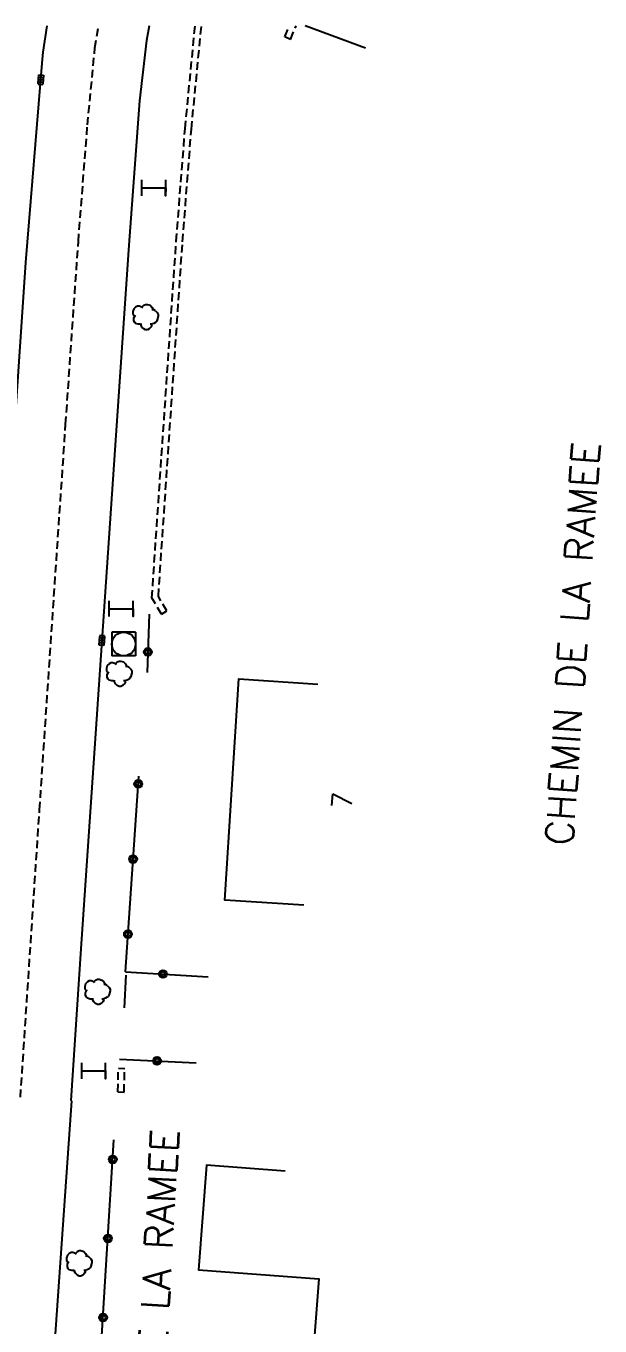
# Model space of a CAD drawing. Header units: millimetres. Extents: x 79000 to 80002, y 144000 to 145000.
# Drawn here: x 79216.1 to 79252.4, y 144918 to 145000 of the extents above; entities that cross this region are included whole.
import ezdxf
from ezdxf.enums import TextEntityAlignment as Align

# ---------------------------------------------------------------- set-up
doc = ezdxf.new("R2010")
doc.units = ezdxf.units.MM
doc.linetypes.add('DASHED', pattern=[0.75, 0.5, -0.25])
doc.layers.get('0').update_dxf_attribs({"linetype": 'CONTINUOUS'})
for name, color, linetype in [('W0001', 6, 'DASHED'), ('W0008', 7, 'CONTINUOUS'), ('W0100', 7, 'CONTINUOUS'), ('W0112', 1, 'DASHED'), ('W0300', 7, 'CONTINUOUS'), ('W0322', 7, 'CONTINUOUS'), ('W0400', 7, 'CONTINUOUS'), ('W0420', 7, 'CONTINUOUS'), ('W0989', 7, 'CONTINUOUS'), ('W0991', 7, 'CONTINUOUS'), ('W1474', 7, 'CONTINUOUS')]:
    doc.layers.add(name, color=color, linetype=linetype)
doc.styles.get("Standard").update_dxf_attribs({"font": 'romans.shx', "width": 0.85})

# ---------------------------------------------------------------- blocks, each defined once
blk = doc.blocks.new('t322o')
at = {"color": 0, "linetype": 'Continuous'}
for radius in [0.25, 0.15]:
    blk.add_circle((0, 0), radius, dxfattribs=at)
blk = doc.blocks.new('T300')
for p, q in [((-0.8, 0.514), (-0.857, 0.343)), ((-0.857, 0.343), (-0.857, 0.171)), ((-0.857, 0.171), (-0.743, 0.057)), ((-0.686, 0.629), (-0.8, 0.514)), ((-0.8, -0.057), (-0.743, 0.057)), ((-0.743, 0.057), (-0.686, 0.114)), ((-0.571, 0.686), (-0.686, 0.629)), ((-0.457, 0.686), (-0.571, 0.686)), ((-0.286, 0.629), (-0.457, 0.686)), ((-0.286, 0.629), (-0.171, 0.743)), ((-0.229, 0.571), (-0.286, 0.629)), ((-0.171, 0.743), (-0.057, 0.8)), ((-0.057, 0.8), (0.057, 0.8)), ((0.057, 0.8), (0.229, 0.743)), ((0.229, 0.743), (0.343, 0.629)), ((0.343, 0.629), (0.4, 0.514)), ((0.457, 0.457), (0.343, 0.457)), ((0.4, 0.514), (0.4, 0.457)), ((0.571, 0.4), (0.457, 0.457)), ((0.571, 0.4), (0.686, 0.286)), ((0.686, 0.286), (0.743, 0.171)), ((0.743, 0.057), (0.686, -0.171)), ((0.743, 0.171), (0.743, 0.057)), ((-0.8, -0.171), (-0.8, -0.057)), ((-0.8, -0.229), (-0.8, -0.171)), ((-0.743, -0.343), (-0.8, -0.229)), ((-0.686, -0.4), (-0.743, -0.343)), ((-0.514, -0.457), (-0.686, -0.4)), ((-0.4, -0.457), (-0.514, -0.457)), ((-0.4, -0.457), (-0.343, -0.457)), ((-0.343, -0.457), (-0.343, -0.4)), ((-0.343, -0.514), (-0.343, -0.457)), ((-0.286, -0.629), (-0.343, -0.514)), ((-0.171, -0.743), (-0.286, -0.629)), ((-0.057, -0.8), (-0.171, -0.743)), ((0.057, -0.8), (-0.057, -0.8)), ((0.171, -0.743), (0.057, -0.8)), ((0.229, -0.686), (0.171, -0.743)), ((0.286, -0.457), (0.229, -0.457)), ((0.286, -0.629), (0.229, -0.686)), ((0.457, -0.4), (0.286, -0.457)), ((0.343, -0.514), (0.286, -0.629)), ((0.343, -0.514), (0.343, -0.457)), ((0.571, -0.343), (0.457, -0.4)), ((0.629, -0.286), (0.571, -0.343)), ((0.686, -0.171), (0.629, -0.286))]:
    blk.add_line(p, q)
blk = doc.blocks.new('T400')
for p, q in [((-0.15, 0.3), (0.15, 0.3)), ((-0.15, -0.25), (-0.15, 0.3)), ((-0.15, 0.15), (0.15, 0.15)), ((-0.15, 0), (0.15, 0)), ((0.15, 0.3), (0.15, -0.25)), ((-0.15, -0.15), (0.15, -0.15)), ((-0.15, -0.25), (-0.15, -0.3)), ((-0.15, -0.3), (0.15, -0.3)), ((0.15, -0.3), (0.15, -0.25))]:
    blk.add_line(p, q)
blk = doc.blocks.new('T420')
for p, q in [((0.75, 0.75), (-0.75, 0.75)), ((-0.75, 0.75), (-0.75, -0.75)), ((0.75, 0.75), (0.75, -0.75)), ((0.75, -0.75), (-0.75, -0.75))]:
    blk.add_line(p, q)
blk.add_ellipse((0, 0), major_axis=(-0.53, 0.53), ratio=1, start_param=3.926991, end_param=10.210176)
blk = doc.blocks.new('T1474')
at = {"color": 0, "linetype": 'Continuous', "flags": 128}
for points in [[(-0.75, -0.5), (-0.75, 0.5)], [(-0.75, 0), (0.75, 0)], [(0.75, 0), (0.749, -0.5), (0.75, 0.5)]]:
    blk.add_lwpolyline(points, dxfattribs=at)

msp = doc.modelspace()

# ---------------------------------------------------------------- linework, layer by layer
at = {"layer": 'W0001'}
msp.add_lwpolyline([(79215.769, 144932.398), (79216.976, 144950.537), (79217.784, 144962.512), (79218.622, 144974.869), (79219.427, 144986.394), (79220.001, 144993.756), (79220.474, 144998.614), (79220.696, 145000)], dxfattribs=at)
at = {"layer": 'W0008'}
for points in [[(79217.136, 144997.651), (79217.199, 144998.358), (79217.464, 145000)], [(79223.889, 145000), (79223.739, 144999.079), (79223.297, 144995.285), (79222.622, 144986.172), (79221.637, 144972.017), (79219.588, 144941.765), (79218.953, 144932.186)], [(79212.585, 144932.61), (79213.925, 144952.9), (79216.1, 144985.068), (79217.136, 144997.651)]]:
    msp.add_lwpolyline(points, dxfattribs=at)
msp.add_lwpolyline([(79218.984, 144932.184), (79217.65, 144912.943, 0.027552)], format="xyb", dxfattribs=at)
at = {"layer": 'W0100'}
msp.add_line((79237.563, 144998.596), (79233.743, 145000), dxfattribs=at)
msp.add_lwpolyline([(79233.663, 144944.515), (79228.673, 144944.834), (79229.565, 144958.797), (79234.555, 144958.478)], dxfattribs=at)
at = {"layer": 'W0100', "flags": 128}
msp.add_lwpolyline([(79232.495, 144927.732), (79227.51, 144928.109), (79227.01, 144921.511), (79234.604, 144920.936), (79233.566, 144907.232), (79233.859, 144907.21), (79234.004, 144908.783), (79240.245, 144908.266), (79240.658, 144913.249)], dxfattribs=at)
at = {"layer": 'W0112'}
for p, q in [((79232.46, 144999.309), (79232.74, 145000)), ((79232.83, 144999.158), (79233.171, 145000)), ((79232.83, 144999.158), (79232.46, 144999.309)), ((79224.674, 144962.885), (79225.018, 144963.089)), ((79221.953, 144934.231), (79222.352, 144934.221)), ((79221.918, 144932.742), (79222.317, 144932.732))]:
    msp.add_line(p, q, dxfattribs=at)
for points in [[(79224.674, 144962.885), (79224.068, 144963.906), (79225.606, 144986.416), (79226.166, 144993.527), (79226.797, 145000)], [(79225.018, 144963.089), (79224.476, 144964.003), (79226.005, 144986.387), (79226.564, 144993.492), (79227.199, 145000)], [(79221.918, 144932.742), (79221.953, 144934.231)], [(79222.317, 144932.732), (79222.352, 144934.221)]]:
    msp.add_lwpolyline(points, dxfattribs=at)
at = {"layer": 'W0322'}
for p, q in [((79223.907, 144962.877), (79223.765, 144959.21)), ((79222.396, 144940.324), (79223.242, 144952.672)), ((79222.431, 144940.112), (79222.315, 144938.034)), ((79222.396, 144940.324), (79227.626, 144940.001)), ((79222.026, 144934.807), (79226.863, 144934.573))]:
    msp.add_line(p, q, dxfattribs=at)
at = {"layer": 'W0322', "flags": 128}
msp.add_lwpolyline([(79229.318, 144902.172), (79224.722, 144904.86), (79220.622, 144912.557), (79221.671, 144929.713)], dxfattribs=at)

# ---------------------------------------------------------------- block references
at = {"layer": 'W0300'}
for p in [(79223.725, 144981.632), (79222.055, 144959.125), (79220.684, 144939.051), (79219.534, 144921.92)]:
    msp.add_blockref('T300', p, dxfattribs=at)
at = {"layer": 'W0322'}
for p, rotation in [((79223.815, 144960.504), 267.7822974814102), ((79223.208, 144952.171), 86.08052232896235), ((79222.883, 144947.432), 86.08052232896235), ((79222.558, 144942.693), 86.08052232896235), ((79224.766, 144940.178), 356.4660714677647), ((79224.398, 144934.692), 357.2302871010641), ((79221.596, 144928.482), 86.50224370979372), ((79221.291, 144923.491), 86.50224370979372), ((79220.986, 144918.501), 86.50224370979372)]:
    msp.add_blockref('t322o', p, dxfattribs=dict(at, rotation=rotation))
at = {"layer": 'W0400'}
for p, rotation in [((79217.05, 144996.612), 355.9957418902814), ((79220.907, 144961.226), 176.6240292632496)]:
    msp.add_blockref('T400', p, dxfattribs=dict(at, rotation=rotation))
at = {"layer": 'W0420'}
msp.add_blockref('T420', (79222.289, 144960.999), dxfattribs=at)
at = {"layer": 'W1474'}
for p in [(79224.19, 144989.784), (79222.131, 144963.231), (79220.4, 144934.068)]:
    msp.add_blockref('T1474', p, dxfattribs=at)

# ---------------------------------------------------------------- texts
at = {"layer": 'W0989'}
for s, rotation, p in [('CHEMIN DE LA RAMEE', 86.12202, (79250.643, 144961.026)), ('RUE DE LA RAMEE', 86.71941, (79224.297, 144919.667))]:
    msp.add_text(s, height=1.75, rotation=rotation, dxfattribs=at).set_placement(p, align=Align.MIDDLE)
at = {"layer": 'W0991'}
msp.add_text('7', height=1.25, rotation=86.34473, dxfattribs=at).set_placement((79236.089, 144951.137), align=Align.MIDDLE)

doc.saveas('drawing.dxf')
